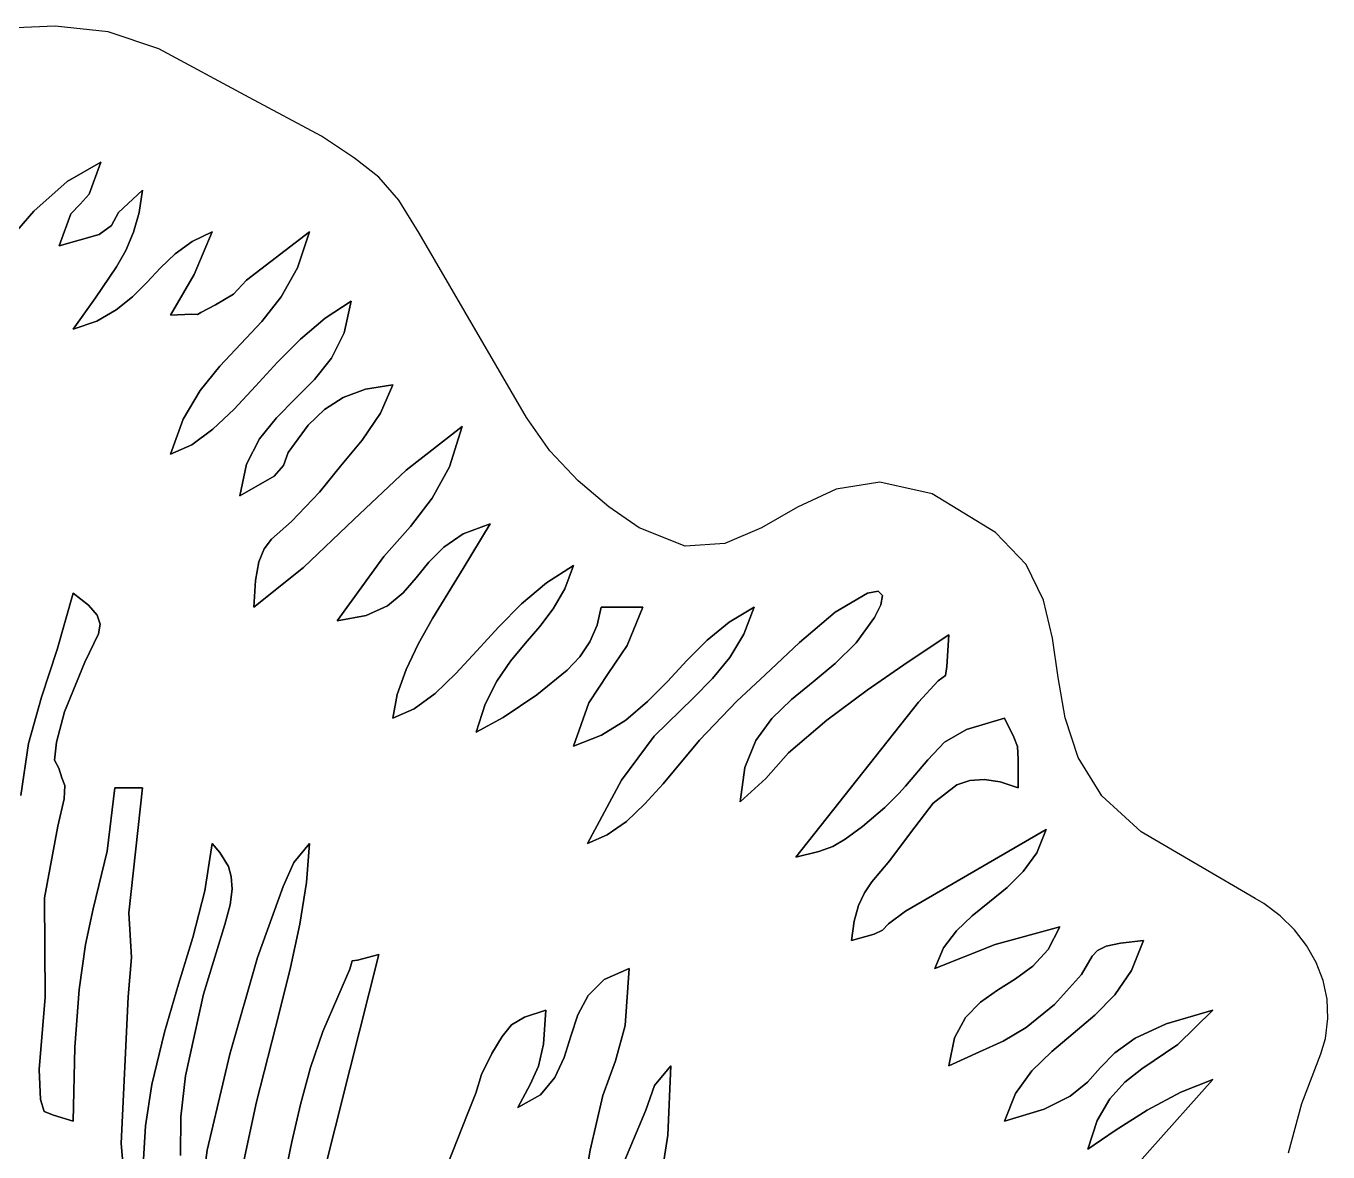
# Model space of a CAD drawing. Extents: x -7.8 to 4, y -2.2 to 5.8.
# Drawn here: x -5.5833 to -5.3588, y 5.1457 to 5.3399 of the extents above; entities that cross this region are included whole.
import ezdxf

# ---------------------------------------------------------------- set-up
doc = ezdxf.new("R2010")
doc.units = 0
doc.layers.add('LAYER_1', color=7, linetype='CONTINUOUS')

msp = doc.modelspace()

# ---------------------------------------------------------------- linework, layer by layer
at = {"layer": 'LAYER_1'}
for points in [[(-5.36566, 5.14559), (-5.36335, 5.15409), (-5.36006, 5.16265), (-5.35928, 5.16531), (-5.35884, 5.16872), (-5.35899, 5.17207), (-5.35968, 5.17531), (-5.36088, 5.17842), (-5.36254, 5.18133), (-5.36463, 5.18402), (-5.3671, 5.18644), (-5.36992, 5.18855), (-5.37141, 5.18945), (-5.39106, 5.20095), (-5.39783, 5.20716), (-5.40192, 5.21377), (-5.40415, 5.22061), (-5.40534, 5.22752), (-5.40631, 5.23434), (-5.40789, 5.24089), (-5.41089, 5.24702), (-5.41615, 5.25255), (-5.42708, 5.25919), (-5.43608, 5.26122), (-5.44365, 5.26002), (-5.45029, 5.25693), (-5.45651, 5.25335), (-5.4628, 5.25065), (-5.46966, 5.25018), (-5.4776, 5.25332), (-5.48282, 5.25695), (-5.48811, 5.26146), (-5.493, 5.26665), (-5.49699, 5.27235), (-5.51553, 5.30413), (-5.51901, 5.30986), (-5.52248, 5.31378), (-5.52669, 5.31706), (-5.53235, 5.32086), (-5.54483, 5.32756), (-5.56042, 5.33593), (-5.56914, 5.33889), (-5.57828, 5.33987), (-5.58776, 5.33942)], [(-5.58704, 5.30205), (-5.58193, 5.30797), (-5.57622, 5.31307), (-5.5704, 5.31637), (-5.57239, 5.31085), (-5.57399, 5.30918), (-5.57559, 5.3075), (-5.57759, 5.30199), (-5.5707, 5.30392), (-5.56857, 5.30549), (-5.56735, 5.3077), (-5.56321, 5.31157), (-5.56378, 5.30774), (-5.56476, 5.3043), (-5.56608, 5.30119), (-5.56767, 5.29832), (-5.57134, 5.29298), (-5.57519, 5.28761), (-5.5711, 5.28899), (-5.56776, 5.29091), (-5.56496, 5.29319), (-5.56248, 5.29567), (-5.56009, 5.2982), (-5.55756, 5.30061), (-5.55468, 5.30272), (-5.55122, 5.30439), (-5.55431, 5.297), (-5.55841, 5.29001), (-5.55469, 5.29019), (-5.55372, 5.29015), (-5.55317, 5.29049), (-5.55065, 5.29182), (-5.54754, 5.29365), (-5.5453, 5.29606), (-5.53445, 5.30439), (-5.53651, 5.2982), (-5.53933, 5.29317), (-5.54265, 5.28891), (-5.54624, 5.28505), (-5.54986, 5.2812), (-5.55325, 5.27701), (-5.55619, 5.27208), (-5.55841, 5.26604), (-5.55471, 5.26767), (-5.55107, 5.27037), (-5.54743, 5.27383), (-5.54374, 5.27777), (-5.53993, 5.28189), (-5.53595, 5.28589), (-5.53175, 5.2895), (-5.52726, 5.29241), (-5.52842, 5.28695), (-5.53064, 5.28258), (-5.53357, 5.27893), (-5.53685, 5.27563), (-5.54013, 5.27233), (-5.54306, 5.26868), (-5.54528, 5.26431), (-5.54643, 5.25885), (-5.54054, 5.26226), (-5.5389, 5.26409), (-5.53809, 5.26635), (-5.53465, 5.27104), (-5.53182, 5.27376), (-5.5286, 5.27584), (-5.52476, 5.27726), (-5.52007, 5.27803), (-5.52217, 5.27311), (-5.52535, 5.26848), (-5.52906, 5.264), (-5.53272, 5.25952), (-5.53751, 5.25443), (-5.54098, 5.25139), (-5.54223, 5.24973), (-5.54315, 5.24747), (-5.54376, 5.24424), (-5.54404, 5.23969), (-5.53546, 5.24653), (-5.52678, 5.25478), (-5.51774, 5.26327), (-5.50809, 5.27084), (-5.51031, 5.26387), (-5.51327, 5.25844), (-5.51701, 5.2536), (-5.52159, 5.24839), (-5.52966, 5.23729), (-5.52464, 5.23822), (-5.52098, 5.23992), (-5.51825, 5.24215), (-5.51602, 5.24472), (-5.51384, 5.24741), (-5.51129, 5.25), (-5.50792, 5.2523), (-5.5033, 5.25406), (-5.50791, 5.24632), (-5.51323, 5.23772), (-5.5157, 5.2333), (-5.51778, 5.22891), (-5.5193, 5.22461), (-5.52007, 5.22051), (-5.51637, 5.22213), (-5.51278, 5.2248), (-5.50922, 5.22822), (-5.5056, 5.23212), (-5.50185, 5.23621), (-5.49787, 5.24022), (-5.49359, 5.24387), (-5.48892, 5.24687), (-5.49041, 5.24284), (-5.4924, 5.23941), (-5.49474, 5.23634), (-5.49725, 5.23339), (-5.49977, 5.23033), (-5.50213, 5.22692), (-5.50416, 5.22293), (-5.50569, 5.21812), (-5.50105, 5.22066), (-5.49522, 5.22454), (-5.49, 5.22878), (-5.48783, 5.23113), (-5.48607, 5.23371), (-5.48481, 5.23655), (-5.48413, 5.23969), (-5.47694, 5.23969), (-5.47964, 5.23306), (-5.48294, 5.22825), (-5.48624, 5.22317), (-5.48892, 5.21572), (-5.48408, 5.21758), (-5.47989, 5.2202), (-5.47618, 5.22338), (-5.47273, 5.22688), (-5.46936, 5.23049), (-5.46587, 5.23397), (-5.46207, 5.23711), (-5.45777, 5.23969), (-5.45952, 5.23504), (-5.46198, 5.23099), (-5.46496, 5.22738), (-5.46825, 5.22404), (-5.47498, 5.21744), (-5.48063, 5.20983), (-5.48652, 5.19894), (-5.48309, 5.2004), (-5.47979, 5.20274), (-5.47659, 5.20575), (-5.47344, 5.20923), (-5.46719, 5.21671), (-5.46073, 5.22348), (-5.45589, 5.22801), (-5.44997, 5.2336), (-5.4438, 5.23879), (-5.43824, 5.24211), (-5.43639, 5.24244), (-5.43566, 5.24169), (-5.43592, 5.24008), (-5.43701, 5.23787), (-5.4402, 5.23352), (-5.44382, 5.22994), (-5.44762, 5.22679), (-5.45133, 5.22376), (-5.4547, 5.2205), (-5.45746, 5.2167), (-5.45937, 5.21202), (-5.46017, 5.20613), (-5.45574, 5.21011), (-5.45182, 5.21457), (-5.44522, 5.22017), (-5.43828, 5.22535), (-5.4312, 5.23022), (-5.42422, 5.23489), (-5.42453, 5.22945), (-5.42477, 5.2279), (-5.42604, 5.22694), (-5.42941, 5.22331), (-5.45058, 5.19655), (-5.44664, 5.19752), (-5.44419, 5.19839), (-5.44207, 5.19967), (-5.4391, 5.20185), (-5.43522, 5.20515), (-5.43281, 5.20754), (-5.43167, 5.2088), (-5.4278, 5.21333), (-5.42493, 5.2164), (-5.42117, 5.21859), (-5.41463, 5.22051), (-5.413, 5.21728), (-5.41237, 5.21567), (-5.41227, 5.21348), (-5.41224, 5.20853), (-5.41535, 5.20957), (-5.41811, 5.20998), (-5.42059, 5.20979), (-5.42285, 5.20902), (-5.42691, 5.20587), (-5.43079, 5.20074), (-5.43439, 5.19599), (-5.43746, 5.19233), (-5.43872, 5.19043), (-5.43975, 5.18823), (-5.44052, 5.18554), (-5.44099, 5.18217), (-5.43706, 5.18329), (-5.43566, 5.18399), (-5.4346, 5.18505), (-5.43168, 5.18724), (-5.40744, 5.20134), (-5.40906, 5.19734), (-5.41138, 5.19407), (-5.41417, 5.19131), (-5.41717, 5.18884), (-5.42016, 5.18643), (-5.42289, 5.18387), (-5.42512, 5.18093), (-5.42661, 5.17738), (-5.41622, 5.18153), (-5.40505, 5.18457), (-5.40709, 5.18064), (-5.40973, 5.17777), (-5.41273, 5.17556), (-5.41582, 5.17361), (-5.41877, 5.17154), (-5.42132, 5.16894), (-5.42322, 5.16543), (-5.42422, 5.16061), (-5.41889, 5.163), (-5.41481, 5.16485), (-5.41089, 5.1672), (-5.40601, 5.17115), (-5.40135, 5.17635), (-5.39952, 5.17948), (-5.39859, 5.18048), (-5.39709, 5.18121), (-5.3946, 5.18175), (-5.39067, 5.18217), (-5.39272, 5.17701), (-5.39561, 5.17283), (-5.39906, 5.16931), (-5.40277, 5.16615), (-5.40647, 5.16305), (-5.40987, 5.1597), (-5.41269, 5.15579), (-5.41463, 5.15102), (-5.40776, 5.15309), (-5.40327, 5.15535), (-5.40031, 5.15777), (-5.39803, 5.16029), (-5.39557, 5.16284), (-5.3921, 5.16538), (-5.38676, 5.16785), (-5.37869, 5.17019), (-5.38472, 5.16427), (-5.39095, 5.16005), (-5.39385, 5.15776), (-5.39645, 5.15491), (-5.39863, 5.15117), (-5.40026, 5.14623), (-5.39551, 5.14942), (-5.39, 5.15292), (-5.38422, 5.15607), (-5.37869, 5.15821), (-5.38953, 5.14603), (-5.39786, 5.13664)], [(-5.5656, 5.13185), (-5.56692, 5.14717), (-5.56568, 5.17251), (-5.56512, 5.17926), (-5.5656, 5.18696), (-5.56321, 5.20853), (-5.568, 5.20853), (-5.56929, 5.1976), (-5.57174, 5.18765), (-5.57302, 5.1815), (-5.57412, 5.17376), (-5.5749, 5.1638), (-5.57519, 5.15102), (-5.57854, 5.15206), (-5.58019, 5.15274), (-5.5808, 5.1548), (-5.58103, 5.15993), (-5.58, 5.17242), (-5.58013, 5.18953), (-5.57783, 5.20193), (-5.5767, 5.20662), (-5.57663, 5.20895), (-5.57711, 5.21026), (-5.57763, 5.21191), (-5.57838, 5.21331), (-5.57803, 5.2164), (-5.57664, 5.22165), (-5.57313, 5.23021), (-5.57081, 5.23506), (-5.57053, 5.23676), (-5.57105, 5.23831), (-5.57255, 5.24), (-5.57519, 5.24208), (-5.5779, 5.23236), (-5.58063, 5.22414), (-5.58288, 5.21619), (-5.58417, 5.20722)], [(-5.55665, 5.14514), (-5.55661, 5.15179), (-5.5558, 5.15884), (-5.55271, 5.17292), (-5.54902, 5.18496), (-5.5481, 5.18833), (-5.54778, 5.19106), (-5.54791, 5.19325), (-5.54839, 5.19497), (-5.54987, 5.19737), (-5.55122, 5.19894), (-5.55248, 5.19075), (-5.55456, 5.18274), (-5.55702, 5.17469), (-5.55942, 5.1664), (-5.56159, 5.15738), (-5.56271, 5.15024), (-5.56314, 5.14255)], [(-5.54678, 5.13938), (-5.54359, 5.15439), (-5.53959, 5.16989), (-5.5377, 5.17755), (-5.5361, 5.18502), (-5.53496, 5.19219), (-5.53445, 5.19894), (-5.53713, 5.19564), (-5.53899, 5.1915), (-5.54337, 5.17927), (-5.54817, 5.16261), (-5.55204, 5.14607), (-5.55362, 5.13424)], [(-5.53255, 5.13986), (-5.52746, 5.15995), (-5.52247, 5.17978), (-5.52614, 5.17881), (-5.52708, 5.17869), (-5.52748, 5.17728), (-5.52953, 5.17246), (-5.53214, 5.1665), (-5.53425, 5.16031), (-5.53599, 5.15394), (-5.53748, 5.14746), (-5.54018, 5.1344)], [(-5.48807, 5.1344), (-5.48601, 5.14602), (-5.48385, 5.15546), (-5.48168, 5.16144), (-5.48, 5.16755), (-5.47933, 5.17738), (-5.48361, 5.17548), (-5.48639, 5.17272), (-5.48815, 5.16938), (-5.48937, 5.16573), (-5.49053, 5.16204), (-5.49212, 5.15857), (-5.49461, 5.15561), (-5.4985, 5.15342), (-5.49637, 5.15734), (-5.49493, 5.16051), (-5.49408, 5.16432), (-5.49371, 5.17019), (-5.49736, 5.169), (-5.49961, 5.16763), (-5.50123, 5.16567), (-5.50298, 5.16269), (-5.5048, 5.15907), (-5.50575, 5.15587), (-5.50711, 5.15244), (-5.51069, 5.14339)], [(-5.47419, 5.13867), (-5.47265, 5.14865), (-5.47215, 5.16061), (-5.47492, 5.15721), (-5.47644, 5.15292), (-5.48142, 5.14103)]]:
    msp.add_lwpolyline(points, dxfattribs=at)
at = {"layer": 'LAYER_1', "color": 7}
for points in [[(-5.39786, 5.13664), (-5.38953, 5.14603), (-5.37869, 5.15821), (-5.38422, 5.15607), (-5.39, 5.15292), (-5.39551, 5.14942), (-5.40026, 5.14623), (-5.39863, 5.15117), (-5.39645, 5.15491), (-5.39385, 5.15776), (-5.39095, 5.16005), (-5.38472, 5.16427), (-5.37869, 5.17019), (-5.38676, 5.16785), (-5.3921, 5.16538), (-5.39557, 5.16284), (-5.39803, 5.16029), (-5.40031, 5.15777), (-5.40327, 5.15535), (-5.40776, 5.15309), (-5.41463, 5.15102), (-5.41269, 5.15579), (-5.40987, 5.1597), (-5.40647, 5.16305), (-5.40277, 5.16615), (-5.39906, 5.16931), (-5.39561, 5.17283), (-5.39272, 5.17701), (-5.39067, 5.18217), (-5.3946, 5.18175), (-5.39709, 5.18121), (-5.39859, 5.18048), (-5.39952, 5.17948), (-5.40135, 5.17635), (-5.40601, 5.17115), (-5.41089, 5.1672), (-5.41481, 5.16485), (-5.41889, 5.163), (-5.42422, 5.16061), (-5.42322, 5.16543), (-5.42132, 5.16894), (-5.41877, 5.17154), (-5.41582, 5.17361), (-5.41273, 5.17556), (-5.40973, 5.17777), (-5.40709, 5.18064), (-5.40505, 5.18457), (-5.41622, 5.18153), (-5.42661, 5.17738), (-5.42512, 5.18093), (-5.42289, 5.18387), (-5.42016, 5.18643), (-5.41717, 5.18884), (-5.41417, 5.19131), (-5.41138, 5.19407), (-5.40906, 5.19734), (-5.40744, 5.20134), (-5.43168, 5.18724), (-5.4346, 5.18505), (-5.43566, 5.18399), (-5.43706, 5.18329), (-5.44099, 5.18217), (-5.44052, 5.18554), (-5.43975, 5.18823), (-5.43872, 5.19043), (-5.43746, 5.19233), (-5.43439, 5.19599), (-5.43079, 5.20074), (-5.42691, 5.20587), (-5.42285, 5.20902), (-5.42059, 5.20979), (-5.41811, 5.20998), (-5.41535, 5.20957), (-5.41224, 5.20853), (-5.41227, 5.21348), (-5.41237, 5.21567), (-5.413, 5.21728), (-5.41463, 5.22051), (-5.42117, 5.21859), (-5.42493, 5.2164), (-5.4278, 5.21333), (-5.43167, 5.2088), (-5.43281, 5.20754), (-5.43522, 5.20515), (-5.4391, 5.20185), (-5.44207, 5.19967), (-5.44419, 5.19839), (-5.44664, 5.19752), (-5.45058, 5.19655), (-5.42941, 5.22331), (-5.42604, 5.22694), (-5.42477, 5.2279), (-5.42453, 5.22945), (-5.42422, 5.23489), (-5.4312, 5.23022), (-5.43828, 5.22535), (-5.44522, 5.22017), (-5.45182, 5.21457), (-5.45574, 5.21011), (-5.46017, 5.20613), (-5.45937, 5.21202), (-5.45746, 5.2167), (-5.4547, 5.2205), (-5.45133, 5.22376), (-5.44762, 5.22679), (-5.44382, 5.22994), (-5.4402, 5.23352), (-5.43701, 5.23787), (-5.43592, 5.24008), (-5.43566, 5.24169), (-5.43639, 5.24244), (-5.43824, 5.24211), (-5.4438, 5.23879), (-5.44997, 5.2336), (-5.45589, 5.22801), (-5.46073, 5.22348), (-5.46719, 5.21671), (-5.47344, 5.20923), (-5.47659, 5.20575), (-5.47979, 5.20274), (-5.48309, 5.2004), (-5.48652, 5.19894), (-5.48063, 5.20983), (-5.47498, 5.21744), (-5.46825, 5.22404), (-5.46496, 5.22738), (-5.46198, 5.23099), (-5.45952, 5.23504), (-5.45777, 5.23969), (-5.46207, 5.23711), (-5.46587, 5.23397), (-5.46936, 5.23049), (-5.47273, 5.22688), (-5.47618, 5.22338), (-5.47989, 5.2202), (-5.48408, 5.21758), (-5.48892, 5.21572), (-5.48624, 5.22317), (-5.48294, 5.22825), (-5.47964, 5.23306), (-5.47694, 5.23969), (-5.48413, 5.23969), (-5.48481, 5.23655), (-5.48607, 5.23371), (-5.48783, 5.23113), (-5.49, 5.22878), (-5.49522, 5.22454), (-5.50105, 5.22066), (-5.50569, 5.21812), (-5.50416, 5.22293), (-5.50213, 5.22692), (-5.49977, 5.23033), (-5.49725, 5.23339), (-5.49474, 5.23634), (-5.4924, 5.23941), (-5.49041, 5.24284), (-5.48892, 5.24687), (-5.49359, 5.24387), (-5.49787, 5.24022), (-5.50185, 5.23621), (-5.5056, 5.23212), (-5.50922, 5.22822), (-5.51278, 5.2248), (-5.51637, 5.22213), (-5.52007, 5.22051), (-5.5193, 5.22461), (-5.51778, 5.22891), (-5.5157, 5.2333), (-5.51323, 5.23772), (-5.50791, 5.24632), (-5.5033, 5.25406), (-5.50792, 5.2523), (-5.51129, 5.25), (-5.51384, 5.24741), (-5.51602, 5.24472), (-5.51825, 5.24215), (-5.52098, 5.23992), (-5.52464, 5.23822), (-5.52966, 5.23729), (-5.52159, 5.24839), (-5.51701, 5.2536), (-5.51327, 5.25844), (-5.51031, 5.26387), (-5.50809, 5.27084), (-5.51774, 5.26327), (-5.52678, 5.25478), (-5.53546, 5.24653), (-5.54404, 5.23969), (-5.54376, 5.24424), (-5.54315, 5.24747), (-5.54223, 5.24973), (-5.54098, 5.25139), (-5.53751, 5.25443), (-5.53272, 5.25952), (-5.52906, 5.264), (-5.52535, 5.26848), (-5.52217, 5.27311), (-5.52007, 5.27803), (-5.52476, 5.27726), (-5.5286, 5.27584), (-5.53182, 5.27376), (-5.53465, 5.27104), (-5.53809, 5.26635), (-5.5389, 5.26409), (-5.54054, 5.26226), (-5.54643, 5.25885), (-5.54528, 5.26431), (-5.54306, 5.26868), (-5.54013, 5.27233), (-5.53685, 5.27563), (-5.53357, 5.27893), (-5.53064, 5.28258), (-5.52842, 5.28695), (-5.52726, 5.29241), (-5.53175, 5.2895), (-5.53595, 5.28589), (-5.53993, 5.28189), (-5.54374, 5.27777), (-5.54743, 5.27383), (-5.55107, 5.27037), (-5.55471, 5.26767), (-5.55841, 5.26604), (-5.55619, 5.27208), (-5.55325, 5.27701), (-5.54986, 5.2812), (-5.54624, 5.28505), (-5.54265, 5.28891), (-5.53933, 5.29317), (-5.53651, 5.2982), (-5.53445, 5.30439), (-5.5453, 5.29606), (-5.54754, 5.29365), (-5.55065, 5.29182), (-5.55317, 5.29049), (-5.55372, 5.29015), (-5.55469, 5.29019), (-5.55841, 5.29001), (-5.55431, 5.297), (-5.55122, 5.30439), (-5.55468, 5.30272), (-5.55756, 5.30061), (-5.56009, 5.2982), (-5.56248, 5.29567), (-5.56496, 5.29319), (-5.56776, 5.29091), (-5.5711, 5.28899), (-5.57519, 5.28761), (-5.57134, 5.29298), (-5.56767, 5.29832), (-5.56608, 5.30119), (-5.56476, 5.3043), (-5.56378, 5.30774), (-5.56321, 5.31157), (-5.56735, 5.3077), (-5.56857, 5.30549), (-5.5707, 5.30392), (-5.57759, 5.30199), (-5.57559, 5.3075), (-5.57399, 5.30918), (-5.57239, 5.31085), (-5.5704, 5.31637), (-5.57622, 5.31307), (-5.58193, 5.30797), (-5.58704, 5.30205)], [(-5.58417, 5.20722), (-5.58288, 5.21619), (-5.58063, 5.22414), (-5.5779, 5.23236), (-5.57519, 5.24208), (-5.57255, 5.24), (-5.57105, 5.23831), (-5.57053, 5.23676), (-5.57081, 5.23506), (-5.57313, 5.23021), (-5.57664, 5.22165), (-5.57803, 5.2164), (-5.57838, 5.21331), (-5.57763, 5.21191), (-5.57711, 5.21026), (-5.57663, 5.20895), (-5.5767, 5.20662), (-5.57783, 5.20193), (-5.58013, 5.18953), (-5.58, 5.17242), (-5.58103, 5.15993), (-5.5808, 5.1548), (-5.58019, 5.15274), (-5.57854, 5.15206), (-5.57519, 5.15102), (-5.5749, 5.1638), (-5.57412, 5.17376), (-5.57302, 5.1815), (-5.57174, 5.18765), (-5.56929, 5.1976), (-5.568, 5.20853), (-5.56321, 5.20853), (-5.5656, 5.18696), (-5.56512, 5.17926), (-5.56568, 5.17251), (-5.56692, 5.14717), (-5.5656, 5.13185)], [(-5.56314, 5.14255), (-5.56271, 5.15024), (-5.56159, 5.15738), (-5.55942, 5.1664), (-5.55702, 5.17469), (-5.55456, 5.18274), (-5.55248, 5.19075), (-5.55122, 5.19894), (-5.54987, 5.19737), (-5.54839, 5.19497), (-5.54791, 5.19325), (-5.54778, 5.19106), (-5.5481, 5.18833), (-5.54902, 5.18496), (-5.55271, 5.17292), (-5.5558, 5.15884), (-5.55661, 5.15179), (-5.55665, 5.14514)], [(-5.55362, 5.13424), (-5.55204, 5.14607), (-5.54817, 5.16261), (-5.54337, 5.17927), (-5.53899, 5.1915), (-5.53713, 5.19564), (-5.53445, 5.19894), (-5.53496, 5.19219), (-5.5361, 5.18502), (-5.5377, 5.17755), (-5.53959, 5.16989), (-5.54359, 5.15439), (-5.54678, 5.13938)], [(-5.54018, 5.1344), (-5.53748, 5.14746), (-5.53599, 5.15394), (-5.53425, 5.16031), (-5.53214, 5.1665), (-5.52953, 5.17246), (-5.52748, 5.17728), (-5.52708, 5.17869), (-5.52614, 5.17881), (-5.52247, 5.17978), (-5.52746, 5.15995), (-5.53255, 5.13986)], [(-5.51069, 5.14339), (-5.50711, 5.15244), (-5.50575, 5.15587), (-5.5048, 5.15907), (-5.50298, 5.16269), (-5.50123, 5.16567), (-5.49961, 5.16763), (-5.49736, 5.169), (-5.49371, 5.17019), (-5.49408, 5.16432), (-5.49493, 5.16051), (-5.49637, 5.15734), (-5.4985, 5.15342), (-5.49461, 5.15561), (-5.49212, 5.15857), (-5.49053, 5.16204), (-5.48937, 5.16573), (-5.48815, 5.16938), (-5.48639, 5.17272), (-5.48361, 5.17548), (-5.47933, 5.17738), (-5.48, 5.16755), (-5.48168, 5.16144), (-5.48385, 5.15546), (-5.48601, 5.14602), (-5.48807, 5.1344)], [(-5.48142, 5.14103), (-5.47644, 5.15292), (-5.47492, 5.15721), (-5.47215, 5.16061), (-5.47265, 5.14865), (-5.47419, 5.13867)]]:
    msp.add_lwpolyline(points, dxfattribs=at)

doc.saveas('drawing.dxf')
